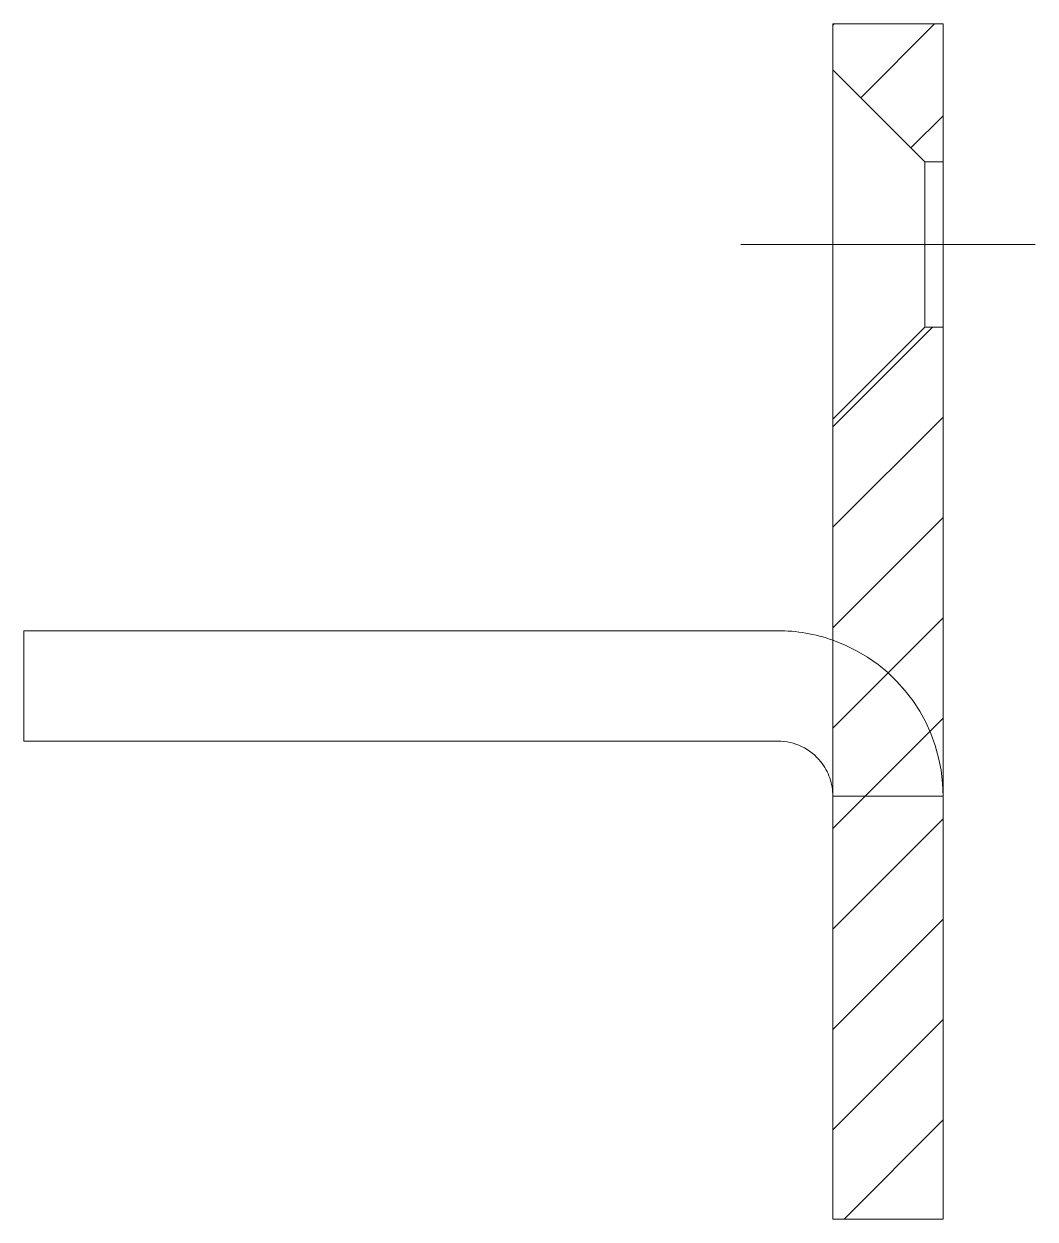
# Model space of a CAD drawing. Extents: x 365 to 1810, y 642 to 1073.
# Drawn here: x 365.3 to 420.3, y 967.2 to 1032.2 of the extents above; entities that cross this region are included whole.
import ezdxf

# ---------------------------------------------------------------- set-up
doc = ezdxf.new("R2010")
doc.units = 0
doc.header["$LTSCALE"] = 115.5
doc.linetypes.add('CENTER', pattern=[0.6, 0.375, -0.075, 0.075, -0.075])
doc.linetypes.add('HIDDEN', pattern=[0.2, 0.1, -0.1])
doc.layers.get('0').update_dxf_attribs({"linetype": 'CONTINUOUS', "lineweight": 5, "true_color": 0xffffff})
doc.layers.add('ASSI', color=7, linetype='CONTINUOUS', lineweight=5, true_color=0xffffff)
doc.layers.add('DEFAULT_2', color=6, linetype='HIDDEN', lineweight=5, true_color=0xff00ff)

msp = doc.modelspace()

# ---------------------------------------------------------------- linework, layer by layer
at = {"color": 3, "linetype": 'CONTINUOUS', "true_color": 0x00ff00}
for p, q in [((409.277, 1032.145), (409.348, 1032.216)), ((410.794, 1028.199), (414.81, 1032.216)), ((413.524, 1025.469), (415.277, 1027.222)), ((409.277, 1010.299), (414.695, 1015.716)), ((409.277, 1004.837), (415.277, 1010.837)), ((409.277, 999.376), (415.277, 1005.376)), ((409.277, 993.914), (415.277, 999.914)), ((409.277, 988.452), (415.277, 994.452)), ((409.277, 982.991), (415.277, 988.991)), ((409.277, 977.529), (415.277, 983.529)), ((409.277, 972.068), (415.277, 978.068)), ((409.887, 967.216), (415.277, 972.606))]:
    msp.add_line(p, q, dxfattribs=at)
at = {"color": 7, "linetype": 'CONTINUOUS', "true_color": 0xffffff}
for p, q in [((409.277, 967.216), (409.277, 1032.216)), ((409.277, 1032.216), (415.277, 1032.216)), ((415.277, 1016.476), (415.277, 1032.216)), ((414.277, 1024.716), (409.277, 1029.716)), ((414.277, 1016.474), (414.277, 1024.716)), ((414.277, 1024.716), (415.277, 1024.716)), ((414.277, 1015.716), (409.277, 1010.716)), ((414.277, 1015.716), (415.277, 1015.716)), ((415.277, 1015.716), (415.277, 967.216)), ((365.277, 993.216), (365.277, 999.216)), ((365.277, 999.216), (406.277, 999.216)), ((365.277, 993.216), (406.277, 993.216)), ((409.277, 967.216), (415.277, 967.216))]:
    msp.add_line(p, q, dxfattribs=at)
for radius, start in [(9, 70.50099), (3, 38.57143)]:
    msp.add_arc((406.277, 990.216), radius, start, 90, dxfattribs=at)
at = {"layer": 'ASSI', "color": 6, "linetype": 'HIDDEN', "true_color": 0xff00ff}
msp.add_line((415.277, 1015.716), (415.277, 1024.716), dxfattribs=at)
at = {"layer": 'ASSI', "color": 4, "linetype": 'CENTER', "true_color": 0x00ffff}
msp.add_line((420.277, 1020.216), (404.277, 1020.216), dxfattribs=at)
at = {"layer": 'DEFAULT_2', "color": 6, "linetype": 'HIDDEN', "true_color": 0xff00ff}
for p, q in [((414.277, 1016.474), (414.277, 1015.716)), ((415.277, 1016.476), (415.277, 1015.716)), ((415.277, 990.216), (409.277, 990.216))]:
    msp.add_line(p, q, dxfattribs=at)
for radius, end in [(9, 70.50099), (3, 38.57143)]:
    msp.add_arc((406.277, 990.216), radius, 0, end, dxfattribs=at)

doc.saveas('drawing.dxf')
